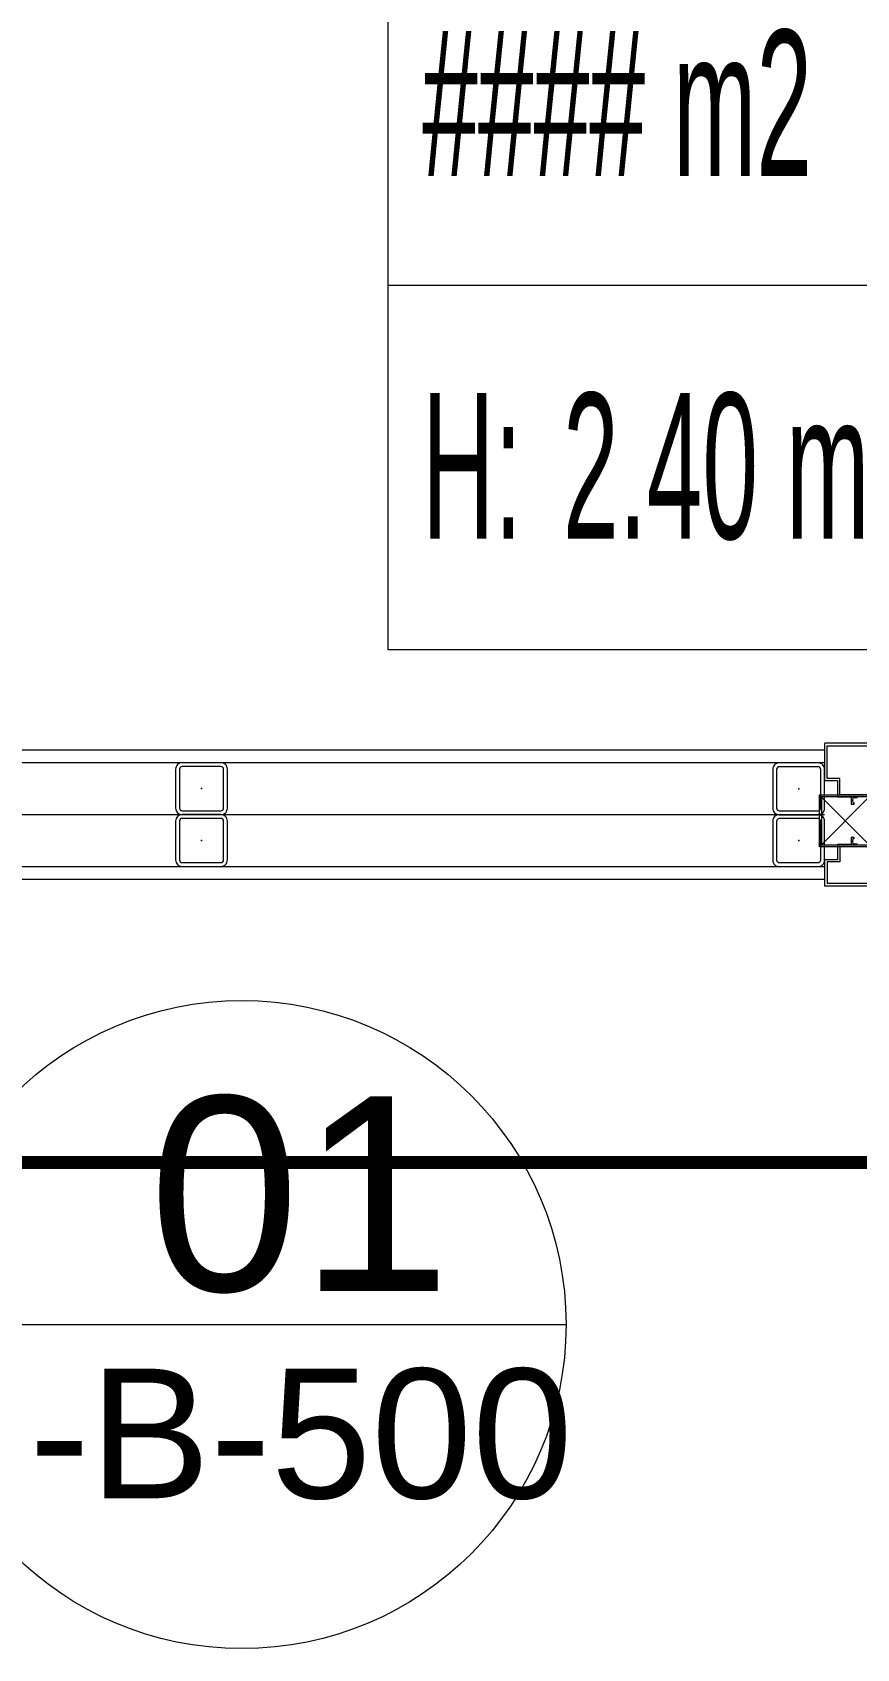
# Model space of a CAD drawing. Extents: x -3709 to 34975, y -230 to 8245.
# Drawn here: x 3267.7 to 3331.3, y 3218.1 to 3342.9 of the extents above; entities that cross this region are included whole.
import ezdxf
from ezdxf.enums import TextEntityAlignment as Align

# ---------------------------------------------------------------- set-up
doc = ezdxf.new("R2010")
doc.units = 0
doc.linetypes.add('HIDDEN2', pattern=[4.7625, 3.175, -1.5875])
doc.layers.get('0').update_dxf_attribs({"color": 9, "lineweight": 9})
for name, color, linetype, lineweight in [('06D', 9, 'Continuous', 9), ('10', 9, 'Continuous', 9), ('11', 9, 'Continuous', 9), ('21', 9, 'Continuous', 9), ('21_MAHAL', 9, 'Continuous', 9), ('33', 9, 'BATTING', 9)]:
    doc.layers.add(name, color=color, linetype=linetype, lineweight=lineweight)
doc.styles.add('Arial', font='arial.ttf', dxfattribs={"height": 2.5})
doc.styles.add('MuuM_TEXT-STANDART', font='ARIALN.TTF')
doc.linetypes.add('BATTING', pattern='A,0.0001,-0.1,[134,ltypeshp.shx,S=0.1,R=0,X=-0.1,Y=0],-0.2,[134,ltypeshp.shx,S=0.1,R=180,X=0.1,Y=0],-0.1', length=0.4001)

# ---------------------------------------------------------------- blocks, each defined once
blk = doc.blocks.new('Prf-40x40')
for points in [[(1.5, -2), (-1.5, -2, -0.414214), (-2, -1.5), (-2, 1.5, -0.414214), (-1.5, 2), (1.5, 2, -0.414214), (2, 1.5), (2, -1.5, -0.414214)], [(1.5, -1.7), (-1.5, -1.7, -0.414214), (-1.7, -1.5), (-1.7, 1.5, -0.414214), (-1.5, 1.7), (1.5, 1.7, -0.414214), (1.7, 1.5), (1.7, -1.5, -0.414214)]]:
    blk.add_lwpolyline(points, format="xyb", close=True)
blk.add_point((0, 0))
blk = doc.blocks.new('0_detailbox1')
blk.add_lwpolyline([(10.411, -2.5), (7.911, 0), (-5, 0)])
blk.add_circle((0, 0), 5)
at = {"style": 'Arial'}
blk.add_attdef('DETAYADI', text='', height=3, dxfattribs=at).set_placement((0, 0), align=Align.BOTTOM_CENTER)
blk.add_attdef('PAFTAADI', text='', height=2, dxfattribs=at).set_placement((0, -0.5), align=Align.TOP_CENTER)
blk = doc.blocks.new('p-korkasa_40x40')
at = {"layer": '10'}
for points in [[(-2, -2), (-2, -2, 4.557572), (-2, -2), (2, -2, 6.895317), (2, -2), (2, -2), (2, 2), (-2, 2), (-2, -2)], [(-1.85, -1.85), (-1.85, 1.85), (1.85, 1.85), (1.85, -1.85), (-1.85, -1.85, -4.556435), (-1.85, -1.85)]]:
    blk.add_lwpolyline(points, format="xyb", close=True, dxfattribs=at)
for points in [[(2, -2), (-2, 2)], [(2, 2), (-2, -1.97)]]:
    blk.add_lwpolyline(points, dxfattribs=at)
blk = doc.blocks.new('p-krt-100lukahsapkapi')
at = {"layer": '10'}
for points in [[(7.25, -2.52, 0.288261), (7.25, -2.28), (7.29, -2.24, 0.091673), (7.22, -2.17), (7.18, -2.2, 0.288261), (6.94, -2.2), (6.91, -2.17, 0.091673), (6.83, -2.24), (6.87, -2.28), (6.76, -2.28), (6.76, -2.05), (7.32, -2.05), (7.32, -1.02, -0.414214), (7.34, -1), (8.48, -1), (8.48, -0.02, -0.414214), (8.5, 0), (10.47, 0, -0.414214), (10.5, -0.02), (10.5, -3.65, -0.414214)], [(-0.5, -3.65), (-0.5, -0.02, -0.414214), (-0.48, 0), (2.35, 0, -0.414214), (2.38, -0.02), (2.38, -1), (3.61, -1, -0.414214), (3.64, -1.02), (3.64, -2.05), (4.2, -2.05), (4.2, -2.28), (4.09, -2.28), (4.13, -2.24, 0.091673), (4.05, -2.17), (4.02, -2.2, 0.288261), (3.78, -2.2), (3.74, -2.17, 0.091673), (3.67, -2.24), (3.71, -2.28, 0.288261), (3.71, -2.52)]]:
    blk.add_lwpolyline(points, format="xyb", dxfattribs=at)
for points in [[(-0.3, -0.2), (-0.3, -3.6), (3.48, -3.6), (3.48, -1.18), (2.22, -1.18), (2.22, -0.2)], [(7.48, -1.18), (8.64, -1.18), (8.64, -0.2), (10.3, -0.2), (10.3, -3.6), (7.48, -3.6)]]:
    blk.add_lwpolyline(points, close=True, dxfattribs=at)
at = {"layer": '10', "rotation": 270}
blk.add_blockref('p-korkasa_40x40', (5.48, -1.6), dxfattribs=at)
blk = doc.blocks.new('0_roomno2')
blk.add_lwpolyline([(19.375, -10.5), (0, -10.5), (0, 0), (19.375, 0)], close=True)
blk.add_lwpolyline([(0, -6.75), (8.125, -6.75)])
at = {"style": 'MuuM_TEXT-STANDART', "width": 0.6}
blk.add_text('H:', height=1.5, dxfattribs=at).set_placement((0.35, -8.608), align=Align.MIDDLE_LEFT)
at = {"style": 'Arial'}
blk.add_attdef('ODANO', (0, 1.17), '', height=2, dxfattribs=at)
blk.add_attdef('MEKANADI', text='', height=2, dxfattribs=at).set_placement((0.35, -3), align=Align.BOTTOM_LEFT)
at = {"style": 'MuuM_TEXT-STANDART', "width": 0.6}
for tag, p in [('YER01', (10, -4.5)), ('TAVAN01', (13.75, -4.5)), ('DUVAR01', (17.5, -4.5)), ('YER02', (10, -6.75)), ('TAVAN02', (13.75, -6.75)), ('DUVAR02', (17.5, -6.75)), ('YER03', (10, -9)), ('TAVAN03', (13.75, -9)), ('DUVAR03', (17.5, -9))]:
    blk.add_attdef(tag, text='', height=1.5, dxfattribs=at).set_placement(p, align=Align.MIDDLE_CENTER)
for tag, p in [('M2', (0.35, -4.875)), ('TEMIZTAVANYUKSEKLIGI', (1.8, -8.608))]:
    blk.add_attdef(tag, text='', height=1.5, dxfattribs=at).set_placement(p, align=Align.MIDDLE_LEFT)

msp = doc.modelspace()

# ---------------------------------------------------------------- linework, layer by layer
at = {"layer": '06D'}
msp.add_lwpolyline([(3150.84, 3282.5), (3328.84, 3282.5)], dxfattribs=at)
at = {"layer": '11'}
for points in [[(3249.84, 3286.5), (3249.84, 3287.5), (3328.84, 3287.5), (3328.84, 3286.5)], [(3150.84, 3277.5), (3150.84, 3278.5), (3328.84, 3278.5), (3328.84, 3277.5)]]:
    msp.add_lwpolyline(points, close=True, dxfattribs=at)
at = {"layer": '21', "linetype": 'HIDDEN2', "ltscale": 0.1, "const_width": 1}
msp.add_lwpolyline([(3242.47, 3255.65), (3458.32, 3255.65), (3458.32, 3467.5), (3242.47, 3467.5)], close=True, dxfattribs=at)
at = {"layer": '33', "ltscale": 0.3}
msp.add_lwpolyline([(3150.94, 3282.5), (3328.74, 3282.5)], dxfattribs=at)

# ---------------------------------------------------------------- block references
at = {"layer": '10', "xscale": -1, "rotation": 90}
msp.add_blockref('p-krt-100lukahsapkapi', (3328.84, 3287.5), dxfattribs=at)
at = {"layer": '10', "xscale": -1}
for p in [(3280.77, 3284.5), (3326.84, 3284.49), (3280.77, 3280.5), (3326.84, 3280.49)]:
    msp.add_blockref('Prf-40x40', p, dxfattribs=at)
at = {"layer": '21'}
ref = msp.add_blockref('0_detailbox1', (3283.89, 3243.15), dxfattribs=dict(at, xscale=5, yscale=5, zscale=5, rotation=180))
ref.add_attrib('DETAYADI', '01', dxfattribs={"layer": '0', "height": 15, "style": 'Arial'}).set_placement((3288.35, 3241.25), align=Align.BOTTOM_CENTER)
ref.add_attrib('PAFTAADI', 'M-B-500', dxfattribs={"layer": '0', "height": 10, "style": 'Arial'}).set_placement((3282.63, 3239.75), align=Align.TOP_CENTER)
at = {"layer": '21_MAHAL'}
ref = msp.add_blockref('0_roomno2', (3295.16, 3373.96), dxfattribs=dict(at, xscale=7.5, yscale=7.5, zscale=7.5))
ref.add_attrib('M2', '#### m2', dxfattribs={"layer": '0', "height": 11.25, "style": 'MuuM_TEXT-STANDART', "width": 0.6}).set_placement((3297.79, 3337.4), align=Align.MIDDLE_LEFT)
ref.add_attrib('TEMIZTAVANYUKSEKLIGI', '2.40 m', dxfattribs={"layer": '0', "height": 11.25, "style": 'MuuM_TEXT-STANDART', "width": 0.6}).set_placement((3308.66, 3309.4), align=Align.MIDDLE_LEFT)

doc.saveas('drawing.dxf')
